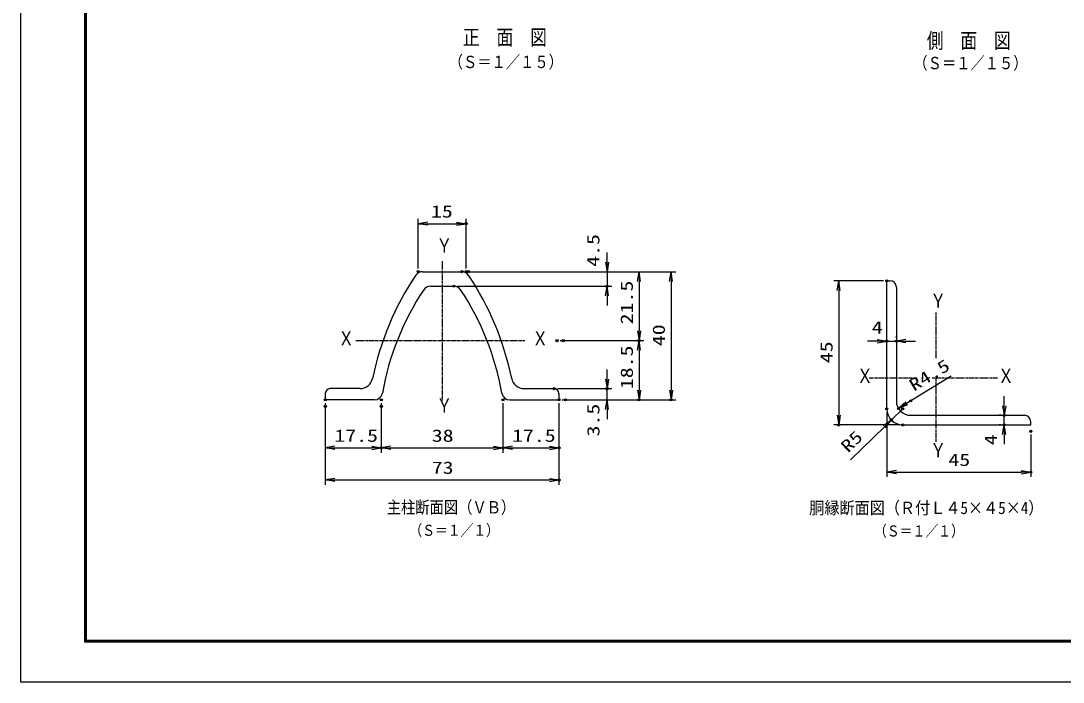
# Model space of a CAD drawing. Units: millimetres, scale not verified. Extents: x -4455 to 4455, y -3150 to 3150.
# Drawn here: x -4455 to 429, y -3150 to -54 of the extents above; entities that cross this region are included whole.
import ezdxf
from ezdxf.enums import TextEntityAlignment as Align

# ---------------------------------------------------------------- set-up
doc = ezdxf.new("R2010")
doc.units = ezdxf.units.MM
doc.header["$LTSCALE"] = 20
doc.header["$PDMODE"] = 32
doc.header["$PDSIZE"] = 10
doc.linetypes.add('USER1', pattern=[1.125, 0.75, -0.125, 0.125, -0.125])
for name, color, linetype, lineweight in [('0-0_1', 7, 'Continuous', 25), ('0-1_2', 7, 'Continuous', 25), ('0-2_0', 7, 'Continuous', 25), ('0-5_EXTCNT-LMEC0', 4, 'Continuous', 25), ('0-6_WAKU', 7, 'Continuous', 25)]:
    doc.layers.add(name, color=color, linetype=linetype, lineweight=lineweight)
doc.layers.add('0-4_DEFPOINTS', color=7, linetype='Continuous')
doc.styles.add('ＭＳ ゴシック', font='')
doc.styles.get('ＭＳ ゴシック').set_extended_font_data('MS Gothic')

# ---------------------------------------------------------------- blocks, each defined once
blk = doc.blocks.new('_Open')
at = {"layer": '0-2_0', "color": 2}
blk.add_line((-20, 3.333), (0, 0), dxfattribs=at)
blk.add_lwpolyline([(-20, -3.333), (0, 0), (-20, 0)], dxfattribs=at)

msp = doc.modelspace()

# ---------------------------------------------------------------- linework, layer by layer
at = {"layer": '0-0_1', "color": 4, "linetype": 'USER1'}
for p, q in [((-2480.93, -1178.96), (-2480.93, -1832.65)), ((-166.9, -1418.93), (-166.9, -1632.64)), ((-2885.27, -1551.03), (-2092.86, -1551.03)), ((-257.23, -1726.1), (-481.46, -1726.1)), ((120.91, -1726.1), (-184.79, -1726.1)), ((-166.9, -1719.43), (-166.9, -2024.61))]:
    msp.add_line(p, q, dxfattribs=at)
at = {"layer": '0-0_1'}
for p, q in [((-2573.57, -1228.53), (-2388.3, -1228.53)), ((-2535.91, -1296.03), (-2425.96, -1296.03)), ((-3028.43, -1798.53), (-3028.43, -1828.53)), ((-2865.6, -1776.03), (-3005.93, -1776.03)), ((-2096.27, -1776.03), (-1955.93, -1776.03)), ((-1933.43, -1798.53), (-1933.43, -1828.53)), ((-2797.85, -1828.53), (-3028.43, -1828.53)), ((-2164.02, -1828.53), (-1933.43, -1828.53))]:
    msp.add_line(p, q, dxfattribs=at)
for centre, radius, start, end in [((-1469.38, -2004.03), 1365.61, 146.24273, 168.32642), ((-2573.57, -1266.03), 37.5, 89.99993, 146.24273), ((-2388.46, -1266.03), 37.5, 33.37232, 90), ((-3492.49, -2004.02), 1365.61, 11.67356, 33.75726), ((-1513.03, -2015.25), 1266.74, 146.32889, 170.1005), ((-2535.91, -1333.53), 37.5, 90, 146.7012), ((-2425.96, -1333.53), 37.5, 33.2988, 90), ((-3448.84, -2015.25), 1266.74, 9.8995, 33.67109), ((-2865.6, -1716.03), 60, 269.99979, 348.7681), ((-2096.27, -1716.03), 60, 191.23181, 270), ((-3005.93, -1798.53), 22.5, 90, 180), ((-2797.85, -1791.03), 37.5, 270, 350.1005), ((-2164.02, -1791.03), 37.5, 189.8995, 270), ((-1955.93, -1798.53), 22.5, 0, 90), ((-285.16, -1833.31), 67.5, 180.00046, 270), ((-322.66, -1870.81), 75, 180.00043, 270)]:
    msp.add_arc(centre, radius, start, end, dxfattribs=at)
at = {"layer": '0-1_2'}
for p, q in [((-397.66, -1870.81), (-397.66, -1270.81)), ((-397.66, -1270.81), (-382.66, -1270.81)), ((-352.66, -1300.81), (-352.66, -1833.31)), ((-285.16, -1900.81), (247.34, -1900.81)), ((-322.66, -1945.81), (277.34, -1945.81)), ((277.34, -1945.81), (277.34, -1930.81))]:
    msp.add_line(p, q, dxfattribs=at)
for centre in [(-382.66, -1300.81), (247.34, -1930.81)]:
    msp.add_arc(centre, 30, 0, 90, dxfattribs=at)
at = {"layer": '0-2_0', "color": 1}
for p, q in [((-2593.43, -1213.53), (-2593.43, -981.03)), ((-2368.43, -1213.53), (-2368.43, -981.03)), ((-2373.46, -1228.53), (-1535.93, -1228.53)), ((-2358.46, -1228.53), (-1706.94, -1228.53)), ((-2343.46, -1228.53), (-1685.93, -1228.53)), ((-2343.46, -1228.53), (-1385.93, -1228.53)), ((-2410.77, -1296.03), (-1685.93, -1296.03)), ((-2255.85, -1296.03), (-1706.94, -1296.03)), ((-412.66, -1270.81), (-645.16, -1270.81)), ((-1927.86, -1551.03), (-1535.93, -1551.03)), ((-1897.86, -1551.03), (-1535.93, -1551.03)), ((-397.66, -1538.32), (-397.66, -1530.82)), ((-352.66, -1538.32), (-352.66, -1530.82)), ((-1940.86, -1776.03), (-1685.93, -1776.03)), ((-3028.43, -1843.53), (-3028.43, -2226.03)), ((-2765.93, -1843.53), (-2765.93, -2076.03)), ((-2195.93, -1843.53), (-2195.93, -2076.03)), ((-2195.93, -1843.53), (-2195.93, -2076.03)), ((-1933.43, -1843.53), (-1933.43, -2226.03)), ((-1933.43, -1843.53), (-1933.43, -2076.03)), ((-1918.43, -1828.53), (-1535.93, -1828.53)), ((-1888.43, -1828.53), (-1685.93, -1828.53)), ((-1888.43, -1828.53), (-1385.93, -1828.53)), ((-3028.43, -1873.53), (-3028.43, -2076.03)), ((-2765.93, -1873.53), (-2765.93, -2076.03)), ((-397.66, -1885.81), (-397.66, -2189.24)), ((137.34, -1900.81), (129.84, -1900.81)), ((-337.66, -1945.81), (-645.16, -1945.81)), ((137.34, -1945.81), (129.84, -1945.81)), ((277.34, -1990.81), (277.34, -2189.24))]:
    msp.add_line(p, q, dxfattribs=at)
at = {"layer": '0-2_0', "color": 2}
for p, q in [((-2548.43, -1003.53), (-2413.43, -1003.53)), ((-1708.43, -1183.53), (-1708.43, -1138.53)), ((-1708.43, -1228.53), (-1708.43, -1296.03)), ((-1558.43, -1273.53), (-1558.43, -1506.03)), ((-1408.43, -1273.53), (-1408.43, -1783.53)), ((-622.66, -1315.81), (-622.66, -1900.81)), ((-1708.43, -1341.03), (-1708.43, -1386.03)), ((-442.66, -1553.32), (-487.66, -1553.32)), ((-397.66, -1553.32), (-352.66, -1553.32)), ((-307.66, -1553.32), (-262.66, -1553.32)), ((-1558.43, -1596.03), (-1558.43, -1783.53)), ((-1708.43, -1731.03), (-1708.43, -1686.03)), ((-95.03, -1716.91), (-304.35, -1845.06)), ((-1708.43, -1828.53), (-1708.43, -1776.03)), ((152.34, -1855.81), (152.34, -1810.81)), ((-1708.43, -1873.53), (-1708.43, -1918.53)), ((-322.66, -1870.81), (-376.44, -1923.09)), ((152.34, -1945.81), (152.34, -1900.81)), ((-567.64, -2108.97), (-408.7, -1954.46)), ((152.34, -1990.81), (152.34, -2035.81)), ((-2983.43, -2053.53), (-2810.93, -2053.53)), ((-2720.93, -2053.53), (-2240.93, -2053.53)), ((-2150.93, -2053.53), (-1978.43, -2053.53)), ((-352.66, -2166.74), (232.34, -2166.74)), ((-2983.43, -2203.53), (-1978.43, -2203.53))]:
    msp.add_line(p, q, dxfattribs=at)
at = {"layer": '0-4_DEFPOINTS'}
for p in [(-2368.43, -1003.53), (-2593.43, -1228.53), (-2388.46, -1228.53), (-2368.43, -1228.53), (-2358.46, -1228.53), (-397.66, -1270.81), (-2425.77, -1296.03), (-1708.43, -1296.03), (-1942.86, -1551.03), (-1912.86, -1551.03), (-1558.43, -1551.03), (-397.66, -1553.32), (-352.66, -1553.32), (-1955.86, -1776.03), (-1708.43, -1776.03), (-3028.43, -1828.53), (-3028.43, -1858.53), (-2765.93, -1828.53), (-2765.93, -1858.53), (-2195.93, -1828.53), (-1933.43, -1828.53), (-1933.43, -1828.53), (-1903.43, -1828.53), (-1558.43, -1828.53), (-1408.43, -1828.53), (-285.16, -1833.31), (-397.66, -1870.81), (-342.73, -1868.56), (-322.66, -1870.81), (152.34, -1900.81), (-622.66, -1945.81), (-376.44, -1923.09), (-322.66, -1945.81), (152.34, -1945.81), (277.34, -1975.81), (-2765.93, -2053.53), (-2195.93, -2053.53), (-1933.43, -2053.53), (277.34, -2166.74), (-1933.43, -2203.53)]:
    msp.add_point(p, dxfattribs=at)
at = {"layer": '0-6_WAKU', "color": 3}
msp.add_lwpolyline([(-4454.94, 3149.85), (4455.06, 3149.85), (4455.06, -3150.15), (-4454.94, -3150.15)], close=True, dxfattribs=at)
at = {"layer": '0-6_WAKU'}
for points in [[(-4154.94, 2962.35), (4155.06, 2962.35), (4155.06, -2962.65), (-4154.94, -2962.65)], [(-4153.07, 2960.48), (4153.18, 2960.48), (4153.18, -2960.77), (-4153.07, -2960.77)], [(-4151.19, 2958.6), (4151.31, 2958.6), (4151.31, -2958.9), (-4151.19, -2958.9)], [(-4149.32, 2956.73), (4149.43, 2956.73), (4149.43, -2957.02), (-4149.32, -2957.02)], [(-4147.44, 2954.85), (4147.56, 2954.85), (4147.56, -2955.15), (-4147.44, -2955.15)]]:
    msp.add_lwpolyline(points, close=True, dxfattribs=at)

# ---------------------------------------------------------------- block references
at = {"layer": '0-2_0', "xscale": 2.25, "yscale": 2.25}
for p, rotation in [((-2593.43, -1003.53), 180), ((-1708.43, -1228.53), 270), ((-1558.43, -1228.53), 90), ((-1408.43, -1228.53), 90), ((-1708.43, -1296.03), 90), ((-622.66, -1270.81), 90), ((-1558.43, -1551.03), 270), ((-1558.43, -1551.03), 90), ((-352.66, -1553.32), 180), ((-1708.43, -1776.03), 270), ((-1558.43, -1828.53), 270), ((-1408.43, -1828.53), 270), ((-1708.43, -1828.53), 90), ((-342.73, -1868.56), 211.47716), ((152.34, -1900.81), 270), ((-622.66, -1945.81), 270), ((-376.44, -1923.09), 44.19008), ((152.34, -1945.81), 90), ((-3028.43, -2053.53), 180), ((-2765.93, -2053.53), 180), ((-2195.93, -2053.53), 180), ((-3028.43, -2203.53), 180), ((-397.66, -2166.74), 180)]:
    msp.add_blockref('_Open', p, dxfattribs=dict(at, rotation=rotation))
for p in [(-2368.43, -1003.53), (-397.66, -1553.32), (-2765.93, -2053.53), (-2195.93, -2053.53), (-1933.43, -2053.53), (-1933.43, -2203.53), (277.34, -2166.74)]:
    msp.add_blockref('_Open', p, dxfattribs=at)

# ---------------------------------------------------------------- texts
at = {"layer": '0-0_1', "color": 4, "style": 'ＭＳ ゴシック'}
for s, height, width, p in [('（Ｓ＝１／１５）', 57.72, 0.85, (-2450.07, -292.31)), ('（Ｓ＝１／１５）', 57.72, 0.85, (-273.08, -297.77)), ('Ｙ', 66.57, 0.85, (-2509.43, -1158.93)), ('Ｙ', 66.57, 0.85, (-195.4, -1417.35)), ('Ｘ', 66.57, 0.85, (-2968.97, -1593.84)), ('Ｘ', 66.57, 0.85, (-2060.02, -1593.84)), ('Ｘ', 66.57, 0.85, (-538.49, -1768.91)), ('Ｘ', 66.57, 0.85, (122.41, -1768.91)), ('Ｙ', 66.57, 0.85, (-2509.43, -1908.03)), ('Ｙ', 66.57, 0.85, (-195.4, -2117.42)), ('主柱断面図（ＶＢ）', 57.73, 0.85, (-2740.61, -2377.63)), ('胴縁断面図（Ｒ付Ｌ４5×４5×4）', 57.71, 0.9, (-760.77, -2380.52)), ('（Ｓ＝１／１）', 51.69, 0.85, (-2634.34, -2480.52)), ('（Ｓ＝１／１）', 51.98, 0.85, (-457.63, -2484.04))]:
    msp.add_text(s, height=height, dxfattribs=dict(at, width=width)).set_placement(p, align=Align.BOTTOM_LEFT)
at = {"layer": '0-2_0', "color": 3, "style": 'ＭＳ ゴシック', "width": 1.3}
for s, p in [('15', (-2533.15, -992.13)), ('4', (-467.68, -1535.3)), ('17.5', (-2985.83, -2042.13)), ('38', (-2529.51, -2042.13)), ('17.5', (-2153.33, -2042.13)), ('45', (-108.73, -2155.34)), ('73', (-2529.51, -2192.13))]:
    msp.add_text(s, height=57.77, dxfattribs=at).set_placement(p, align=Align.BOTTOM_LEFT)
for s, rotation, p in [('4.5', 90, (-1726.64, -1205.42)), ('21.5', 90, (-1569.83, -1474.78)), ('40', 90, (-1419.83, -1577.1)), ('45', 90, (-634.06, -1656.88)), ('18.5', 90, (-1569.83, -1778.42)), ('R4.5', 31.477, (-261.02, -1805.17)), ('3.5', 90, (-1726.47, -1999.82)), ('R5', 44.19, (-566.42, -2091.88)), ('4', 90, (136.04, -2040.85))]:
    msp.add_text(s, height=57.77, rotation=rotation, dxfattribs=at).set_placement(p, align=Align.BOTTOM_LEFT)
at = {"layer": '0-5_EXTCNT-LMEC0', "style": 'ＭＳ ゴシック', "width": 0.8}
for s, p in [('正\u3000面\u3000図', (-2383.74, -188.52)), ('側\u3000面\u3000図\u3000', (-210, -203.94))]:
    msp.add_text(s, height=72.16, dxfattribs=at).set_placement(p, align=Align.BOTTOM_LEFT)

doc.saveas('drawing.dxf')
